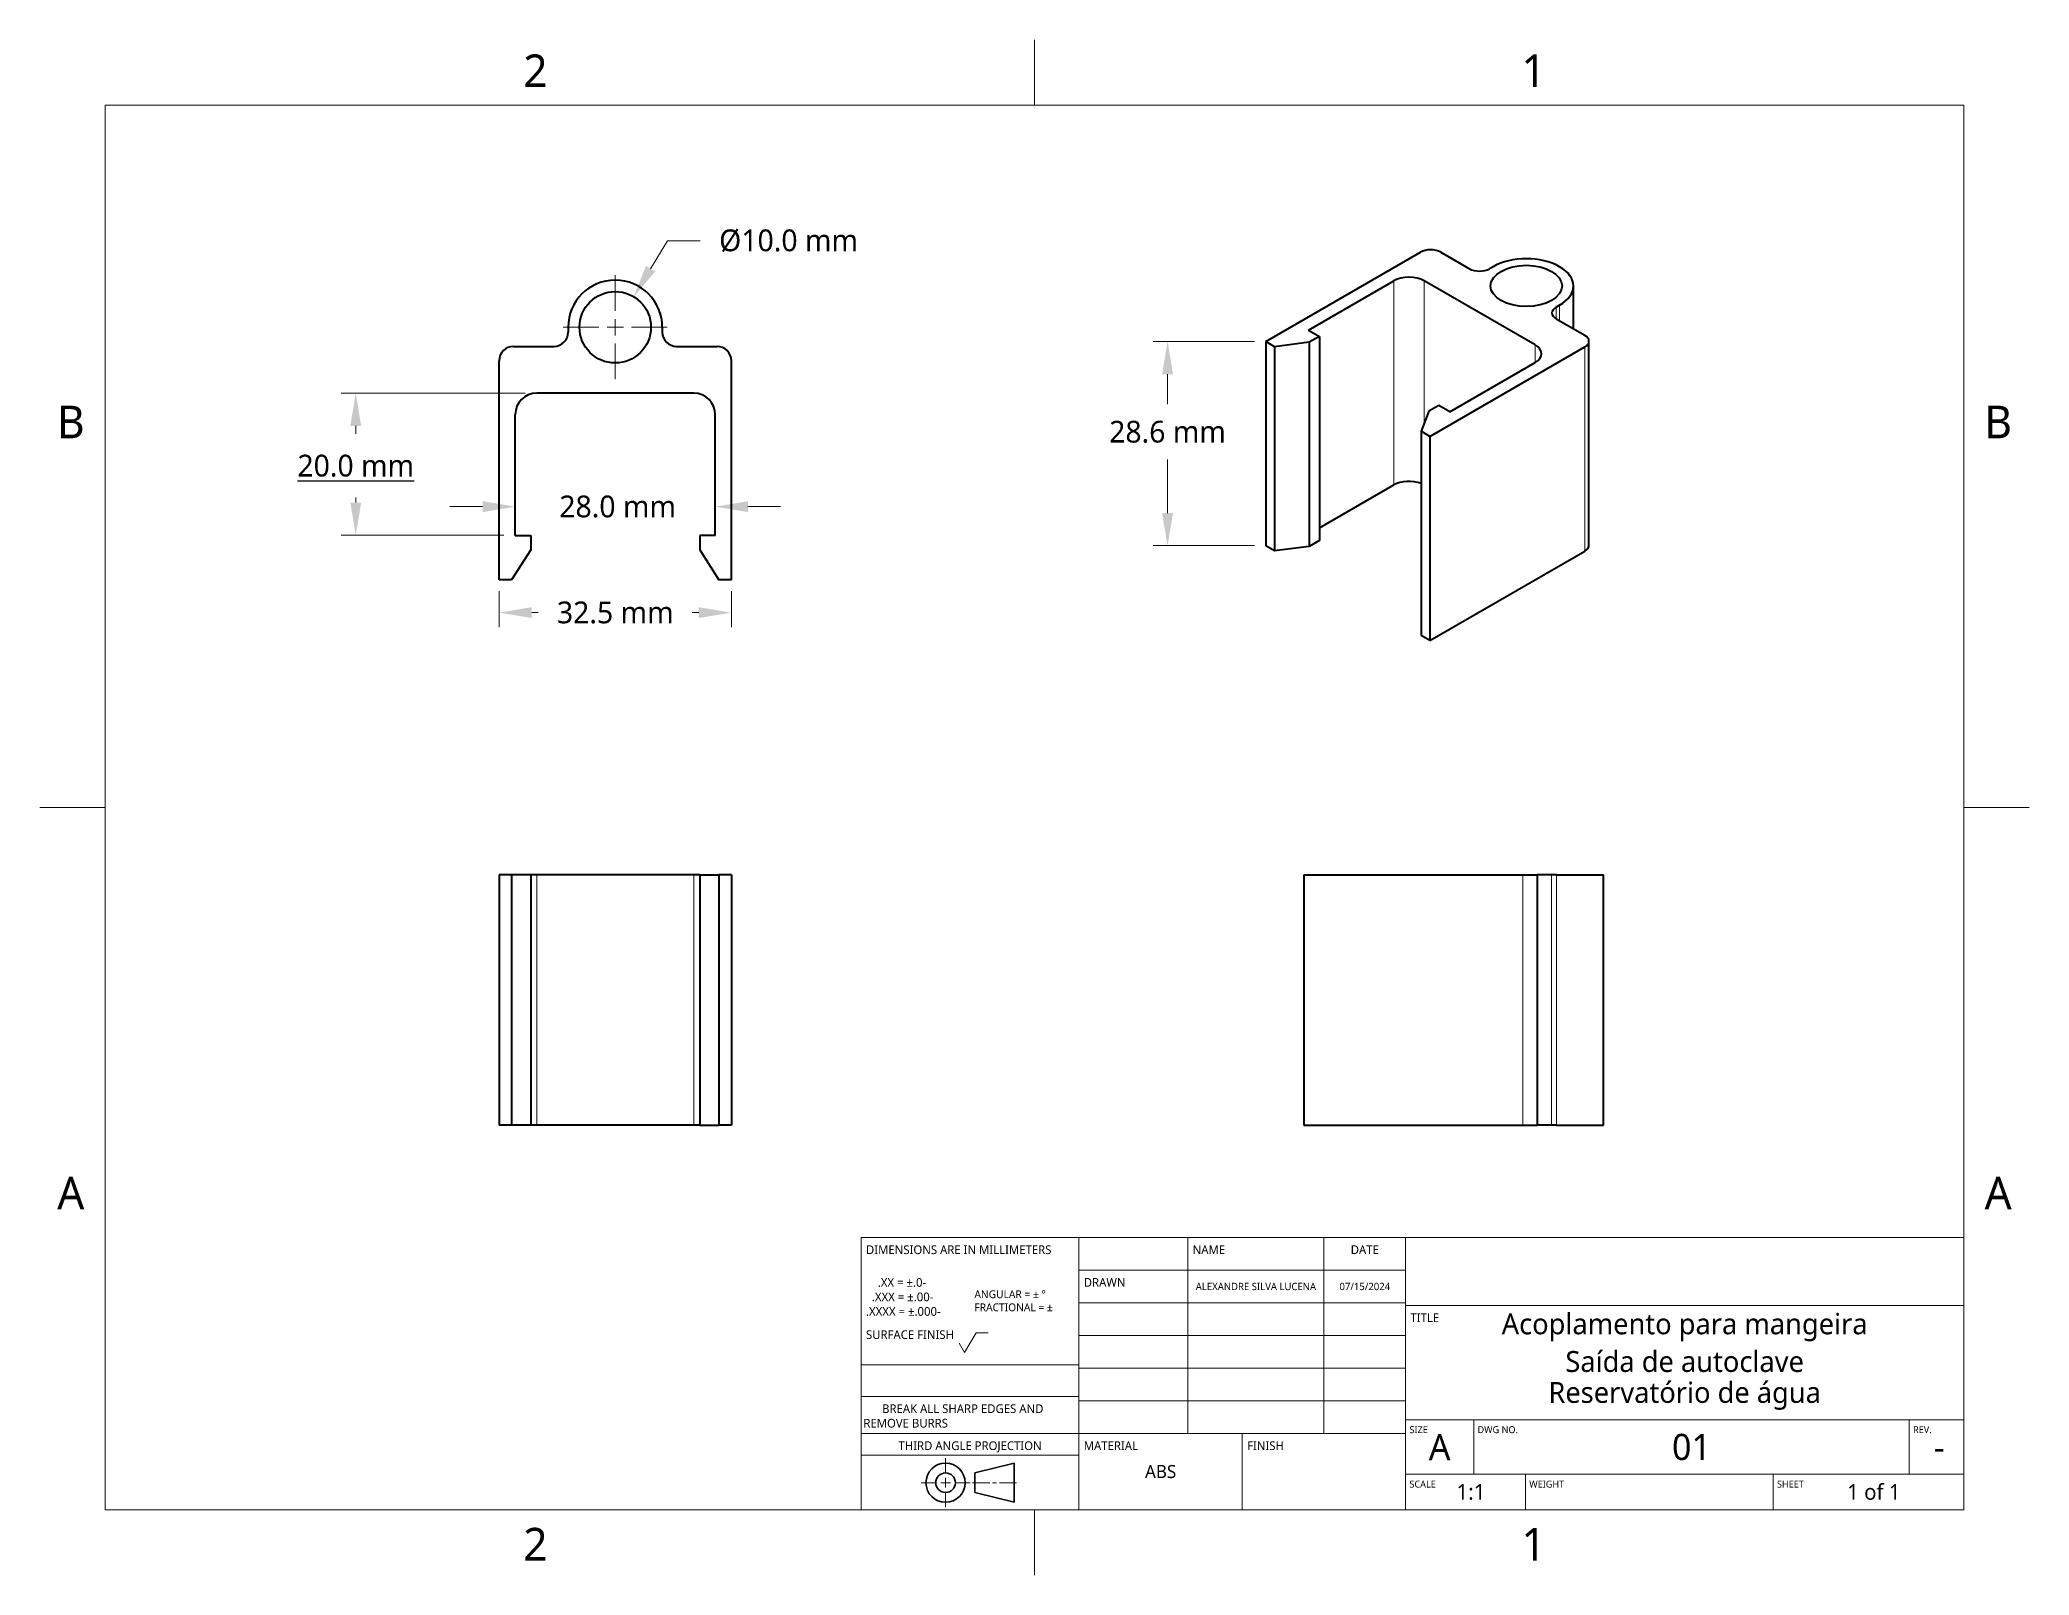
# Model space of a CAD drawing. Header units: inches. Extents: x 0 to 11, y 0 to 8.5.
import ezdxf

# ---------------------------------------------------------------- set-up
doc = ezdxf.new("R2010")
doc.units = ezdxf.units.IN
doc.header["$LTSCALE"] = 0.5
doc.header["$MEASUREMENT"] = 0
doc.header["$PDMODE"] = 33
doc.header["$PDSIZE"] = 0.03937
doc.linetypes.add('CENTER', pattern=[0.72, 0.45, -0.09, 0.09, -0.09])
for name, color, linetype, lineweight in [('ANNOTATION_TEXT', 7, 'Continuous', 25), ('BORDER_FRAME', 7, 'Continuous', 15), ('BORDER_ZONES', 7, 'Continuous', 15), ('CENTERMARKS', 7, 'Continuous', 13), ('TANGENT_LINES', 7, 'Continuous', 15), ('TITLE_BLOCK', 7, 'Continuous', 15), ('Visible', 7, 'Continuous', 40)]:
    doc.layers.add(name, color=color, linetype=linetype, lineweight=lineweight)
doc.styles.add('Onshape-Standard', font='NotoSans-Regular.ttf')
doc.styles.add('Onshape-Standard-Dimension', font='')
doc.styles.add('Onshape-Standard-Fields', font='')
doc.styles.get('Onshape-Standard-Dimension').set_extended_font_data('Noto Sans')
doc.styles.get('Onshape-Standard-Fields').set_extended_font_data('Noto Sans')
doc.dimstyles.new('Onshape-Standard$0', dxfattribs={"dimtxt": 0.12, "dimasz": 0.18, "dimexe": 0.08, "dimexo": 0.0625, "dimgap": 0.09, "dimtad": 0, "dimtih": 1, "dimtoh": 1, "dimdec": 3, "dimzin": 7, "dimdsep": 46, "dimtxsty": 'Onshape-Standard-Dimension', "dimcen": 0.09, "dimclrd": 7, "dimclre": 7, "dimclrt": 7, "dimadec": 1, "dimazin": 0, "dimtfac": 1, "dimtdec": 3, "dimtofl": 0, "dimtmove": 0, "dimatfit": 3, "dimfxl": 0, "dimtolj": 1, "dimtzin": 7, "dimlwd": 13, "dimlwe": 13, "dimarcsym": 0})
doc.dimstyles.new('Onshape-Standard$3', dxfattribs={"dimtxt": 0.12, "dimasz": 0.18, "dimexe": 0.08, "dimexo": 0.0625, "dimgap": 0.09, "dimtad": 0, "dimtih": 1, "dimtoh": 1, "dimdec": 3, "dimzin": 7, "dimdsep": 46, "dimtxsty": 'Onshape-Standard-Dimension', "dimcen": 0, "dimclrd": 7, "dimclre": 7, "dimclrt": 7, "dimadec": 1, "dimazin": 0, "dimtfac": 1, "dimtdec": 3, "dimtofl": 0, "dimtmove": 0, "dimatfit": 3, "dimfxl": 0, "dimtolj": 1, "dimtzin": 7, "dimlwd": 13, "dimlwe": 13, "dimarcsym": 0})

# ---------------------------------------------------------------- blocks, each defined once
blk = doc.blocks.new('*D1')
at = {"layer": 'ANNOTATION_TEXT', "color": 7, "lineweight": 13}
for p, q in [((2.658, 5.971), (2.658, 5.988)), ((3.76, 5.971), (3.76, 5.988)), ((2.478, 5.908), (2.298, 5.908)), ((3.94, 5.908), (4.12, 5.908))]:
    blk.add_line(p, q, dxfattribs=at)
at = {"layer": 'ANNOTATION_TEXT', "color": 7}
for points in [[(2.478, 5.878), (2.478, 5.938), (2.658, 5.908)], [(3.94, 5.938), (3.94, 5.878), (3.76, 5.908)]]:
    blk.add_solid(points, dxfattribs=at)
at = {"layer": 'Defpoints', "color": 0}
for p in [(2.658, 5.908), (3.76, 5.908), (3.76, 5.908)]:
    blk.add_point(p, dxfattribs=at)
at = {"layer": 'ANNOTATION_TEXT', "color": 7, "insert": (3.222, 5.908), "char_height": 0.12, "attachment_point": 5, "style": 'Onshape-Standard-Dimension'}
blk.add_mtext('\\A1;28.0 mm ', dxfattribs=at)
blk = doc.blocks.new('*D2')
at = {"layer": 'ANNOTATION_TEXT', "color": 7, "lineweight": 13}
for p, q in [((2.569, 5.443), (2.569, 5.244)), ((3.849, 5.443), (3.849, 5.244)), ((2.749, 5.324), (2.785, 5.324)), ((3.669, 5.324), (3.633, 5.324))]:
    blk.add_line(p, q, dxfattribs=at)
at = {"layer": 'ANNOTATION_TEXT', "color": 7}
for points in [[(2.749, 5.354), (2.749, 5.294), (2.569, 5.324)], [(3.669, 5.294), (3.669, 5.354), (3.849, 5.324)]]:
    blk.add_solid(points, dxfattribs=at)
at = {"layer": 'Defpoints', "color": 0}
for p in [(2.569, 5.506), (3.849, 5.506), (3.849, 5.324)]:
    blk.add_point(p, dxfattribs=at)
at = {"layer": 'ANNOTATION_TEXT', "color": 7, "insert": (3.209, 5.324), "char_height": 0.12, "attachment_point": 5, "style": 'Onshape-Standard-Dimension'}
blk.add_mtext('\\A1;32.5 mm ', dxfattribs=at)
blk = doc.blocks.new('*D3')
at = {"layer": 'ANNOTATION_TEXT', "color": 7, "lineweight": 13}
for p, q in [((3.497, 7.373), (3.404, 7.219)), ((3.677, 7.373), (3.497, 7.373))]:
    blk.add_line(p, q, dxfattribs=at)
at = {"layer": 'ANNOTATION_TEXT', "color": 7}
blk.add_solid([(3.378, 7.235), (3.429, 7.204), (3.311, 7.065)], dxfattribs=at)
at = {"layer": 'Defpoints', "color": 0}
for p in [(3.311, 7.065), (3.107, 6.728)]:
    blk.add_point(p, dxfattribs=at)
at = {"layer": 'ANNOTATION_TEXT', "color": 7, "insert": (4.164, 7.373), "char_height": 0.12, "attachment_point": 5, "style": 'Onshape-Standard-Dimension'}
blk.add_mtext('\\A1;%%c10.0 mm ', dxfattribs=at)
blk = doc.blocks.new('*D4')
at = {"layer": 'ANNOTATION_TEXT', "color": 7, "lineweight": 13}
for p, q in [((2.713, 6.533), (1.699, 6.533)), ((1.779, 6.353), (1.779, 6.309)), ((1.779, 5.93), (1.779, 5.958)), ((2.595, 5.75), (1.699, 5.75))]:
    blk.add_line(p, q, dxfattribs=at)
at = {"layer": 'ANNOTATION_TEXT', "color": 7}
for points in [[(1.809, 6.353), (1.749, 6.353), (1.779, 6.533)], [(1.749, 5.93), (1.809, 5.93), (1.779, 5.75)]]:
    blk.add_solid(points, dxfattribs=at)
at = {"layer": 'Defpoints', "color": 0}
for p in [(1.779, 6.533), (2.776, 6.533), (2.658, 5.75)]:
    blk.add_point(p, dxfattribs=at)
at = {"layer": 'ANNOTATION_TEXT', "color": 7, "insert": (1.779, 6.133), "char_height": 0.12, "attachment_point": 5, "style": 'Onshape-Standard-Dimension'}
blk.add_mtext('\\A1;\\L20.0 mm\\l', dxfattribs=at)
blk = doc.blocks.new('*D5')
at = {"layer": 'ANNOTATION_TEXT', "color": 7, "lineweight": 13}
for p, q in [((6.731, 6.818), (6.172, 6.818)), ((6.252, 6.638), (6.252, 6.472)), ((6.252, 5.873), (6.252, 6.168)), ((6.731, 5.693), (6.172, 5.693))]:
    blk.add_line(p, q, dxfattribs=at)
at = {"layer": 'ANNOTATION_TEXT', "color": 7}
for points in [[(6.282, 6.638), (6.222, 6.638), (6.252, 6.818)], [(6.222, 5.873), (6.282, 5.873), (6.252, 5.693)]]:
    blk.add_solid(points, dxfattribs=at)
at = {"layer": 'Defpoints', "color": 0}
for p in [(6.252, 6.818), (6.793, 6.818), (6.793, 5.693)]:
    blk.add_point(p, dxfattribs=at)
at = {"layer": 'ANNOTATION_TEXT', "color": 7, "insert": (6.252, 6.32), "char_height": 0.12, "attachment_point": 5, "style": 'Onshape-Standard-Dimension'}
blk.add_mtext('\\A1;28.6 mm ', dxfattribs=at)

msp = doc.modelspace()

# ---------------------------------------------------------------- linework, layer by layer
at = {"layer": 'BORDER_FRAME'}
for p, q in [((0.399, 0.38), (0.399, 8.12)), ((0.399, 8.12), (10.639, 8.12)), ((10.639, 8.12), (10.639, 0.38)), ((10.639, 0.38), (0.399, 0.38))]:
    msp.add_line(p, q, dxfattribs=at)
at = {"layer": 'BORDER_ZONES'}
for p, q in [((5.519, 8.12), (5.519, 8.481)), ((0.399, 4.25), (0.038, 4.25)), ((10.639, 4.25), (11, 4.25)), ((5.519, 0.38), (5.519, 0.019))]:
    msp.add_line(p, q, dxfattribs=at)
at = {"layer": 'CENTERMARKS', "linetype": 'CENTER'}
for p, q in [((3.2089, 6.9866), (3.2089, 7.1835)), ((3.1189, 6.8966), (2.922, 6.8966)), ((3.2089, 6.8066), (3.2089, 6.6098)), ((3.2989, 6.8966), (3.4957, 6.8966))]:
    msp.add_line(p, q, dxfattribs=at)
at = {"layer": 'CENTERMARKS', "linetype": 'Continuous'}
for p, q in [((3.2089, 6.8516), (3.2089, 6.9416)), ((3.1639, 6.8966), (3.2539, 6.8966))]:
    msp.add_line(p, q, dxfattribs=at)
at = {"layer": 'TANGENT_LINES'}
for p, q in [((7.4988, 7.1527), (7.4988, 6.0277)), ((7.6658, 7.1527), (7.6658, 6.367)), ((8.4124, 7.0185), (8.4124, 6.9323)), ((8.3934, 7.0075), (8.3934, 6.9432)), ((8.2783, 6.7991), (8.2783, 6.7027)), ((8.5511, 6.7879), (8.5511, 5.6628)), ((2.7759, 3.8782), (2.7759, 2.5002)), ((3.6421, 3.8782), (3.6421, 2.5002)), ((8.2105, 3.8782), (8.2105, 2.5002)), ((8.3679, 3.8782), (8.3679, 2.5002)), ((8.3948, 3.8782), (8.3948, 2.5002))]:
    msp.add_line(p, q, dxfattribs=at)
at = {"layer": 'TITLE_BLOCK'}
for p, q in [((4.564, 0.38), (4.564, 1.88)), ((4.564, 1.88), (5.764, 1.88)), ((5.764, 0.38), (5.764, 1.88)), ((5.764, 1.88), (7.564, 1.88)), ((6.364, 0.8), (6.364, 1.88)), ((7.114, 0.8), (7.114, 1.88)), ((7.564, 0.38), (7.564, 1.88)), ((7.564, 1.88), (10.639, 1.88)), ((5.764, 1.7), (7.564, 1.7)), ((5.764, 1.52), (7.564, 1.52)), ((7.564, 1.505), (10.639, 1.505)), ((5.134, 1.246), (5.197, 1.3552)), ((5.197, 1.3552), (5.263, 1.3552)), ((5.764, 1.34), (7.564, 1.34)), ((5.104, 1.298), (5.134, 1.246)), ((4.564, 1.178), (5.764, 1.178)), ((5.764, 1.16), (7.564, 1.16)), ((4.564, 1.004), (5.764, 1.004)), ((5.764, 0.98), (7.564, 0.98)), ((4.564, 0.8), (5.764, 0.8)), ((5.764, 0.8), (7.564, 0.8)), ((6.664, 0.38), (6.664, 0.8)), ((7.564, 0.875), (10.639, 0.875)), ((7.939, 0.575), (7.939, 0.875)), ((10.339, 0.575), (10.339, 0.875)), ((4.564, 0.68), (5.764, 0.68)), ((7.564, 0.575), (10.639, 0.575)), ((8.224, 0.38), (8.224, 0.575)), ((9.589, 0.38), (9.589, 0.575)), ((4.564, 0.38), (5.764, 0.38))]:
    msp.add_line(p, q, dxfattribs=at)
at = {"layer": 'TITLE_BLOCK', "lineweight": 15}
for p, q in [((5.029, 0.5828), (5.029, 0.6638)), ((5.029, 0.5558), (5.029, 0.5018)), ((4.975, 0.5288), (4.894, 0.5288)), ((5.056, 0.5288), (5.002, 0.5288)), ((5.029, 0.4748), (5.029, 0.3938)), ((5.083, 0.5288), (5.164, 0.5288)), ((5.272, 0.5288), (5.1775, 0.5288)), ((5.3098, 0.5288), (5.2882, 0.5288)), ((5.326, 0.5288), (5.4205, 0.5288))]:
    msp.add_line(p, q, dxfattribs=at)
at = {"layer": 'TITLE_BLOCK', "lineweight": 30}
for p, q in [((5.407, 0.6368), (5.191, 0.5828)), ((5.191, 0.5828), (5.191, 0.4748)), ((5.407, 0.4208), (5.407, 0.6368)), ((5.191, 0.4748), (5.407, 0.4208))]:
    msp.add_line(p, q, dxfattribs=at)
for radius in [0.108, 0.054]:
    msp.add_circle((5.029, 0.5288), radius, dxfattribs=at)
at = {"layer": 'Visible'}
for p, q in [((6.7931, 6.8176), (7.6464, 7.3103)), ((7.7577, 7.3103), (7.9153, 7.2193)), ((7.0283, 6.8811), (7.4988, 7.1527)), ((8.2783, 6.7991), (7.6658, 7.1527)), ((8.0456, 7.2303), (8.0266, 7.2193)), ((8.4124, 7.0185), (8.3934, 7.0075)), ((8.4884, 6.8884), (8.4884, 7.1244)), ((8.3934, 6.9432), (8.5511, 6.8522)), ((2.9495, 6.8966), (2.9495, 6.8697)), ((3.4683, 6.8966), (3.4683, 6.8697)), ((6.8418, 6.7895), (6.7931, 6.8176)), ((6.7931, 6.8176), (6.7931, 5.6925)), ((7.0333, 6.8139), (6.8418, 6.7895)), ((7.0283, 6.8811), (7.089, 6.8461)), ((7.089, 6.8461), (7.0333, 6.8139)), ((7.0333, 6.8139), (7.0333, 5.6888)), ((7.089, 6.8461), (7.089, 5.721)), ((8.5742, 5.6949), (8.5742, 6.82)), ((2.5692, 5.5056), (2.5692, 6.7123)), ((2.648, 6.791), (2.8708, 6.791)), ((3.547, 6.791), (3.77, 6.791)), ((3.8488, 5.5056), (3.8488, 6.7123)), ((6.8418, 6.7895), (6.8418, 5.6644)), ((7.6979, 6.2953), (8.5511, 6.7879)), ((7.8078, 6.4311), (8.2783, 6.7027)), ((3.6421, 6.5331), (2.7759, 6.5331)), ((2.6578, 5.7497), (2.6578, 6.415)), ((3.7602, 5.7497), (3.7602, 6.415)), ((7.6915, 6.434), (7.6491, 6.3234)), ((7.7471, 6.4661), (7.6915, 6.434)), ((7.8078, 6.4311), (7.7471, 6.4661)), ((7.6979, 6.2953), (7.6491, 6.3234)), ((7.6491, 6.3234), (7.6491, 5.1983)), ((7.6979, 6.2953), (7.6979, 5.1702)), ((7.089, 5.7911), (7.4988, 6.0277)), ((2.6578, 5.7497), (2.7436, 5.7497)), ((2.7436, 5.7497), (2.7436, 5.6709)), ((3.6744, 5.7497), (3.6744, 5.6709)), ((3.7602, 5.7497), (3.6744, 5.7497)), ((7.089, 5.721), (7.0333, 5.6888)), ((2.7436, 5.6709), (2.6381, 5.5056)), ((3.6744, 5.6709), (3.7799, 5.5056)), ((6.8418, 5.6644), (6.7931, 5.6925)), ((7.0333, 5.6888), (6.8418, 5.6644)), ((7.6979, 5.1702), (8.5511, 5.6628)), ((2.6381, 5.5056), (2.5692, 5.5056)), ((3.8488, 5.5056), (3.7799, 5.5056)), ((7.6979, 5.1702), (7.6491, 5.1983)), ((2.6381, 3.8782), (2.5692, 3.8782)), ((2.5692, 3.8782), (2.5692, 2.5002)), ((2.6381, 3.8782), (2.6381, 2.5002)), ((2.7436, 3.8782), (2.6381, 3.8782)), ((2.7436, 3.8782), (2.7436, 2.5002)), ((2.7759, 3.8782), (2.7436, 3.8782)), ((3.6421, 3.8782), (2.7759, 3.8782)), ((3.6744, 3.8782), (3.6421, 3.8782)), ((3.6744, 3.8782), (3.6744, 2.5002)), ((3.6744, 3.8782), (3.7799, 3.8782)), ((3.7799, 3.8782), (3.7799, 2.5002)), ((3.8488, 3.8782), (3.7799, 3.8782)), ((3.8488, 3.8782), (3.8488, 2.5002)), ((7.0038, 3.8782), (8.2105, 3.8782)), ((7.0038, 3.8782), (7.0038, 2.5002)), ((8.2105, 3.8782), (8.2892, 3.8782)), ((8.2892, 3.8782), (8.2892, 2.5002)), ((8.3679, 3.8782), (8.2892, 3.8782)), ((8.3948, 3.8782), (8.3679, 3.8782)), ((8.3948, 3.8782), (8.6542, 3.8782)), ((8.6542, 2.5002), (8.6542, 3.8782)), ((2.6381, 2.5002), (2.5692, 2.5002)), ((2.7436, 2.5002), (2.6381, 2.5002)), ((2.7759, 2.5002), (2.7436, 2.5002)), ((3.6421, 2.5002), (2.7759, 2.5002)), ((3.6744, 2.5002), (3.6421, 2.5002)), ((3.6744, 2.5002), (3.7799, 2.5002)), ((3.8488, 2.5002), (3.7799, 2.5002)), ((7.0038, 2.5002), (8.2105, 2.5002)), ((8.2105, 2.5002), (8.2892, 2.5002)), ((8.3679, 2.5002), (8.2892, 2.5002)), ((8.3948, 2.5002), (8.3679, 2.5002)), ((8.3948, 2.5002), (8.6542, 2.5002))]:
    msp.add_line(p, q, dxfattribs=at)
msp.add_circle((3.2089, 6.8966), 0.1969, dxfattribs=at)
for centre, radius, start, end in [((3.2089, 6.8966), 0.2594, 0, 180), ((2.8708, 6.8697), 0.0787, 270, 0), ((3.547, 6.8697), 0.0787, 180, 270), ((2.648, 6.7123), 0.0787, 90, 180), ((3.77, 6.7123), 0.0787, 0, 90), ((2.7759, 6.415), 0.1181, 90, 180), ((3.6421, 6.415), 0.1181, 0, 90)]:
    msp.add_arc(centre, radius, start, end, dxfattribs=at)
for centre, major_axis, start_param, end_param in [((7.702, 7.2781), (-0.0787, 0), 3.9269908, 5.4977871), ((8.229, 7.1244), (-0.2594, 0), 2.3561945, 5.4977871), ((7.5823, 7.1045), (-0.1181, 0), 3.9269908, 5.4977871), ((7.9709, 7.2514), (-0.0787, 0), 0.7853982, 2.3561945), ((8.4491, 6.9754), (-0.0787, 0), 5.4977871, 7.0685835), ((8.1948, 6.7509), (-0.1181, 0), 2.3561945, 3.9269908), ((8.4954, 6.82), (-0.0787, 0), 2.3561945, 3.9269908), ((7.5823, 5.9794), (-0.1181, 0), 4.1111248, 5.4977871), ((8.4954, 5.6949), (-0.0787, 0), 2.3561945, 3.1415927)]:
    msp.add_ellipse(centre, major_axis=major_axis, ratio=0.5773503, start_param=start_param, end_param=end_param, dxfattribs=at)
msp.add_ellipse((8.229, 7.1244), major_axis=(-0.1969, 0), ratio=0.5773503, dxfattribs=at)

# ---------------------------------------------------------------- texts
at = {"layer": 'BORDER_ZONES', "char_height": 0.18, "attachment_point": 5, "style": 'Onshape-Standard'}
for s, insert in [('2', (2.769, 8.31)), ('1', (8.269, 8.31)), ('B', (0.209, 6.375)), ('B', (10.829, 6.375)), ('A', (0.209, 2.125)), ('A', (10.829, 2.125)), ('2', (2.769, 0.19)), ('1', (8.269, 0.19))]:
    msp.add_mtext(s, dxfattribs=dict(at, insert=insert))
at = {"layer": 'TITLE_BLOCK'}
for s, insert, char_height, width, attachment_point, style in [('DIMENSIONS ARE IN MILLIMETERS', (4.5904, 1.8368), 0.048, 1.176, 1, 'Onshape-Standard'), ('NAME', (6.3904, 1.8368), 0.048, 0.735, 1, 'Onshape-Standard'), ('DATE', (7.339, 1.8368), 0.048, 0.441, 2, 'Onshape-Standard'), ('    .XX = ±.0-^J  .XXX = ±.00-^J.XXXX = ±.000-', (4.5904, 1.6568), 0.048, 0.588, 1, 'Onshape-Standard'), ('DRAWN', (5.7904, 1.6568), 0.048, 0.588, 1, 'Onshape-Standard'), ('^JANGULAR = ± °^JFRACTIONAL = ±', (5.1878, 1.6611), 0.0432, 0.588, 1, 'Onshape-Standard'), ('ALEXANDRE SILVA LUCENA', (6.739, 1.61), 0.04032, 0.75, 5, 'Onshape-Standard-Fields'), ('07/15/2024', (7.339, 1.61), 0.04032, 0.45, 5, 'Onshape-Standard-Fields'), ('TITLE', (7.5904, 1.4618), 0.048, 0.3675, 1, 'Onshape-Standard'), ('Acoplamento para mangeira', (9.1015, 1.385), 0.1152, 2.775, 5, 'Onshape-Standard-Fields'), ('SURFACE FINISH', (4.5904, 1.3688), 0.048, 0.588, 1, 'Onshape-Standard'), ('Saída de autoclave', (9.1015, 1.196), 0.1152, 2.775, 5, 'Onshape-Standard-Fields'), ('{\\fNoto Sans|b0|i0|c0|p0;\\W0.50000; } ', (6.064, 1.07), 0.072, 0.6, 5, 'Onshape-Standard-Fields'), ('Reservatório de água', (9.1015, 1.007), 0.1152, 2.775, 5, 'Onshape-Standard-Fields'), ('{\\fNoto Sans|b0|i0|c0|p0;\\W6.34962; }BREAK ALL SHARP EDGES AND {\\fNoto Sans|b0|i0|c0|p0;\\W6.34962; }REMOVE BURRS', (4.576, 0.9608), 0.048, 1.176, 1, 'Onshape-Standard'), ('SIZE', (7.5851, 0.8404), 0.0384, 0.3675, 1, 'Onshape-Standard'), ('A', (7.7515, 0.725), 0.144, 0.375, 5, 'Onshape-Standard-Fields'), ('DWG NO.', (7.9601, 0.8404), 0.0384, 2.352, 1, 'Onshape-Standard'), ('01', (9.139, 0.725), 0.144, 2.4, 5, 'Onshape-Standard-Fields'), ('REV.', (10.3601, 0.8404), 0.0384, 0.294, 1, 'Onshape-Standard'), ('THIRD ANGLE PROJECTION', (5.164, 0.7568), 0.048, 1.176, 2, 'Onshape-Standard'), ('MATERIAL', (5.7904, 0.7568), 0.048, 0.882, 1, 'Onshape-Standard'), ('FINISH', (6.6904, 0.7568), 0.048, 0.882, 1, 'Onshape-Standard'), ('-', (10.504, 0.725), 0.144, 0.27, 5, 'Onshape-Standard-Fields'), ('ABS ', (6.214, 0.59), 0.072, 0.9, 5, 'Onshape-Standard-Fields'), ('SCALE', (7.5851, 0.5404), 0.0384, 0.6468, 1, 'Onshape-Standard'), ('1:1', (7.924, 0.4775), 0.0864, 0.6, 5, 'Onshape-Standard-Fields'), ('WEIGHT', (8.2451, 0.5404), 0.0384, 1.3377, 1, 'Onshape-Standard'), ('SHEET', (9.6101, 0.5404), 0.0384, 1.029, 1, 'Onshape-Standard'), ('1 of 1', (10.144, 0.4775), 0.0864, 0.99, 5, 'Onshape-Standard-Fields')]:
    msp.add_mtext(s, dxfattribs=dict(at, insert=insert, char_height=char_height, width=width, attachment_point=attachment_point, style=style))

# ---------------------------------------------------------------- dimensions: what is measured, and where the dimension line sits
at = {"layer": 'ANNOTATION_TEXT'}
dim = msp.add_diameter_dim_2p(p1=(3.1071, 6.7281, 0.689), p2=(3.3106, 7.0652, 0.689), dimstyle='Onshape-Standard$3', override={"dimexe": 0.051535, "dimdec": 1, "dimlfac": 25.4, "dimzin": 7, "dimlunit": 2, "dimpost": '%%c<> mm ', "dimtp": 0, "dimtm": 0, "dimtdec": 3, "dimtofl": 0, "dimtmove": 0, "dimatfit": 3, "dimtzin": 7}, dxfattribs=at)
dim.commit()
dim.dimension.update_dxf_attribs({"geometry": '*D3', "text_midpoint": (4.1641, 7.3733), "dimtype": 163})
dim = msp.add_linear_dim(base=(6.2521, 6.8176), p1=(6.7931, 5.6925, -0.2907), p2=(6.7931, 6.8176, 0.5049), angle=90, dimstyle='Onshape-Standard$0', override={"dimdec": 1, "dimlfac": 25.4, "dimzin": 7, "dimlunit": 2, "dimpost": '<> mm ', "dimtp": 0, "dimtm": 0, "dimtdec": 3, "dimtzin": 7}, dxfattribs=at)
dim.commit()
dim.dimension.update_dxf_attribs({"geometry": '*D5', "text_midpoint": (6.2521, 6.3197), "dimtype": 160})
dim = msp.add_linear_dim(base=(1.779, 6.5331), p1=(2.6578, 5.7497, 0.689), p2=(2.7759, 6.5331, 0.689), angle=90, text='%%u20.0 mm', dimstyle='Onshape-Standard$0', override={"dimdec": 1, "dimlfac": 25.4, "dimzin": 7, "dimlunit": 2, "dimpost": '<> mm ', "dimtp": 0, "dimtm": 0, "dimtdec": 3, "dimtzin": 7}, dxfattribs=at)
dim.commit()
dim.dimension.update_dxf_attribs({"geometry": '*D4', "text_midpoint": (1.779, 6.1334), "dimtype": 160})
for base, p1, p2, picture, middle in [((3.7602, 5.9083), (2.6578, 5.9083, 0.689), (3.7602, 5.9083, 0.689), '*D1', (3.2216, 5.9083)), ((3.8488, 5.3235), (2.5692, 5.5056, 0.689), (3.8488, 5.5056, 0.689), '*D2', (3.209, 5.3235))]:
    dim = msp.add_linear_dim(base=base, p1=p1, p2=p2, dimstyle='Onshape-Standard$0', override={"dimdec": 1, "dimlfac": 25.4, "dimzin": 7, "dimlunit": 2, "dimpost": '<> mm ', "dimtp": 0, "dimtm": 0, "dimtdec": 3, "dimtzin": 7}, dxfattribs=at)
    dim.commit()
    dim.dimension.update_dxf_attribs({"geometry": picture, "text_midpoint": middle, "dimtype": 160})

doc.saveas('drawing.dxf')
